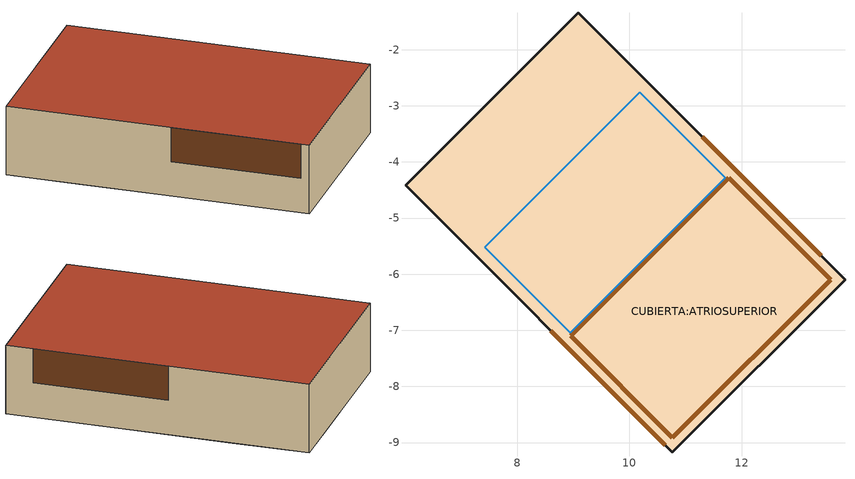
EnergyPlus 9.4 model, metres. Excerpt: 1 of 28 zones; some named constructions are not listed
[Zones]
CUBIERTA:ATRIOSUPERIOR
 floor to SEGUNDAPLANTAALTA:2PAXES (01. Porcelanato/2cm-Hormigon/15cm_Reversed_Rev): 7.22,-5.62 6.01,-4.42 6.93,-3.5 8.13,-4.7 z10.35; 9.31,-3.53 8.1,-2.32 9.09,-1.34 10.29,-2.55 z10.35
 floor to SEGUNDAPLANTAALTA:ASCENSOR (01. Porcelanato/2cm-Hormigon/15cm_Reversed_Rev): 8.13,-4.7 6.93,-3.5 8.1,-2.32 9.31,-3.53 z10.35
 floor to SEGUNDAPLANTAALTA:2PAXPAS (02.Porcelanato/2cm-Aire/15cm-Gypsum/1.5cm_Reversed_Rev): 8.82,-7.23 7.22,-5.62 10.29,-2.55 11.9,-4.15 z10.35
 floor to SEGUNDAPLANTAALTA:ATRIO2PA (02.Porcelanato/2cm-Aire/15cm-Gypsum/1.5cm_Reversed_Rev): 10.77,-9.17 8.82,-7.23 11.9,-4.15 13.84,-6.1 z10.35
 wall outside (01.WA.ENL1.5-BLO15-EMP1.5): 13.84,-6.1 9.09,-1.34 6.01,-4.42 10.77,-9.17 13.84,-6.1 z10.35:11.95
 door inside (IRTSurface): 10.77,-8.92 8.95,-7.1 11.77,-4.28 13.58,-6.1 z10.35
 door (Holes and vents): 13.42,-5.67 11.3,-3.55 / 8.6,-7.01 10.64,-9.04 z11.15:11.95
 roof outside (01.Cubierta-OSB-Gres-Madera/CB): 10.77,-9.17 13.84,-6.1 9.09,-1.34 6.01,-4.42 z11.95
 skylight inside (Project internal glazing - 1003): 8.95,-7.04 7.43,-5.52 10.19,-2.76 11.71,-4.28 z10.35
[Schedule:Compact]
Minimum outdoor ventilation air schedule: Always 1 ac/h; AirflowNetwork Control Type Schedule: Always 1; Ventilation control mode schedule PLANTABAJA:PBXOFX03 Ideal Loads Air; Ventilation control mode schedule PLANTABAJA:PBXOFX02 Ideal Loads Air; Ventilation control mode schedule PLANTABAJA:PBXOFX01 Ideal Loads Air: Any Number, Through: 12/31, For: AllDays, Until: 24:00, 1
PLANTABAJA:PBXESX01 Heating Setpoint Schedule; PLANTABAJA:ASCENSOR Heating Setpoint Schedule: Any Number, Through: 12/31, For: AllDays, Until: 24:00, -50
PLANTABAJA:PBXESX01 Cooling SP Sch; PLANTABAJA:PBXBOX01 Cooling SP Sch; PLANTABAJA:PBXBAX01 Cooling SP Sch; PLANTABAJA:PBXREX01 Cooling SP Sch; PLANTABAJA:ASCENSOR Cooling SP Sch: Any Number, Through: 12/31, For: AllDays, Until: 24:00, 100
PLANTABAJA:PBXBAX01 Heating Setpoint Schedule: Temperature, Through: 09 Jan, For: AllDays, Until: 07:00, 12, Until: 16:00, 17, Until: 24:00, 12, Through: 13 Feb, For: Weekdays SummerDesignDay, Until: 05:00, 12, Until: 19:00, 17, Until: 24:00, 12, For: WinterDesignDay, Until: 24:00, 17, For: Weekends, Until: 07:00, 12, Until: 16:00, 17, Until: 24:00, 12, For: Holidays, Until: 07:00, 12, Until: 16:00, 17, Until: 24:00, 12, For: AllOtherDays, Until: 24:00, -50, Through: 20 Feb, For: AllDays, Until: 07:00, 12, Until: 16:00, 17, Until: 24:00, 12, Through: 20 Mar, For: Weekdays SummerDesignDay, Until: 05:00, 12, Until: 19:00, 17, Until: 24:00, 12, For: WinterDesignDay, Until: 24:00, 17, For: Weekends, Until: 07:00, 12, Until: 16:00, 17, Until: 24:00, 12, For: Holidays, Until: 07:00, 12, Until: 16:00, 17, Until: 24:00, 12, For: AllOtherDays, Until: 24:00, -50, Through: 03 Apr, For: AllDays, Until: 07:00, 12, Until: 16:00, 17, Until: 24:00, 12, Through: 29 May, For: Weekdays SummerDesignDay, Until: 05:00, 12, Until: 19:00, 17, Until: 24:00, 12, For: WinterDesignDay, Until: 24:00, 17, For: Weekends, Until: 07:00, 12, Until: 16:00, 17, Until: 24:00, 12, For: Holidays, Until: 07:00, 12, Until: 16:00, 17, Until: 24:00, 12, For: AllOtherDays, Until: 24:00, -50, Through: 05 Jun, For: AllDays, Until: 07:00, 12, Until: 16:00, 17, Until: 24:00, 12, Through: 24 Jul, For: Weekdays SummerDesignDay, Until: 05:00, 12, Until: 19:00, 17, Until: 24:00, 12, For: WinterDesignDay, Until: 24:00, 17, For: Weekends, Until: 07:00, 12, Until: 16:00, 17, Until: 24:00, 12, For: Holidays, Until: 07:00, 12, Until: 16:00, 17, Until: 24:00, 12, For: AllOtherDays, Until: 24:00, -50, Through: 04 Sep, For: AllDays, Until: 07:00, 12, Until: 16:00, 17, Until: 24:00, 12, Through: 23 Oct, For: Weekdays SummerDesignDay, Until: 05:00, 12, Until: 19:00, 17, Until: 24:00, 12, For: WinterDesignDay, Until: 24:00, 17, For: Weekends, Until: 07:00, 12, Until: 16:00, 17, Until: 24:00, 12, For: Holidays, Until: 07:00, 12, Until: 16:00, 17, Until: 24:00, 12, For: AllOtherDays, Until: 24:00, -50, Through: 30 Oct, For: AllDays, Until: 07:00, 12, Until: 16:00, 17, Until: 24:00, 12, Through: 22 Dec, For: Weekdays SummerDesignDay, Until: 05:00, 12, Until: 19:00, 17, Until: 24:00, 12, For: WinterDesignDay, Until: 24:00, 17, For: Weekends, Until: 07:00, 12, Until: 16:00, 17, Until: 24:00, 12, For: Holidays, Until: 07:00, 12, Until: 16:00, 17, Until: 24:00, 12, For: AllOtherDays, Until: 24:00, -50, Through: 31 Dec, For: AllDays, Until: 07:00, 12, Until: 16:00, 17, Until: 24:00, 12
PLANTABAJA:PBXREX01 Cooling Availability Sch; PLANTABAJA:ASCENSOR Heating Availability Sch; PLANTABAJA:ASCENSOR Cooling Availability Sch: Any Number, Through: 12/31, For: AllDays, Until: 24:00, 0
[Schedule:Week:Daily]
11:00 - 12:00 Lunes-Sabado_Jan; 11:00 - 12:00 Lunes-Sabado_Feb; 11:00 - 12:00 Lunes-Sabado_Mar; 11:00 - 12:00 Lunes-Sabado_Apr; 11:00 - 12:00 Lunes-Sabado_May; 11:00 - 12:00 Lunes-Sabado_Jun; 11:00 - 12:00 Lunes-Sabado_Jul; 11:00 - 12:00 Lunes-Sabado_Aug; 11:00 - 12:00 Lunes-Sabado_Sep; 11:00 - 12:00 Lunes-Sabado_Oct; 11:00 - 12:00 Lunes-Sabado_Nov; 11:00 - 12:00 Lunes-Sabado_Dec: 11, 10001, 10001, 10001, 10001, 10001, 10001, 11, 10001, 11, 10001, 10001
PLANTABAJA:PBXBOX01 Heating Setpoint Schedule_Jan; PLANTABAJA:PBXBOX01 Heating Setpoint Schedule_Feb; PLANTABAJA:PBXBOX01 Heating Setpoint Schedule_Mar; PLANTABAJA:PBXBOX01 Heating Setpoint Schedule_Apr; PLANTABAJA:PBXBOX01 Heating Setpoint Schedule_May; PLANTABAJA:PBXBOX01 Heating Setpoint Schedule_Jun; PLANTABAJA:PBXBOX01 Heating Setpoint Schedule_Jul; PLANTABAJA:PBXBOX01 Heating Setpoint Schedule_Aug; PLANTABAJA:PBXBOX01 Heating Setpoint Schedule_Sep; PLANTABAJA:PBXBOX01 Heating Setpoint Schedule_Oct; PLANTABAJA:PBXBOX01 Heating Setpoint Schedule_Nov; PLANTABAJA:PBXBOX01 Heating Setpoint Schedule_Dec: 11_-50_13_20, 10001_-50_13_20, 10001_-50_13_20, 10001_-50_13_20, 10001_-50_13_20, 10001_-50_13_20, 10001_-50_13_20, 11_-50_13_20, 10001_-50_13_20, 11_-50_13_20, 10001_-50_13_20, 10001_-50_13_20
PLANTABAJA:PBXBOX01 Heating Availability Sch_Jan; PLANTABAJA:PBXBOX01 Heating Availability Sch_Feb; PLANTABAJA:PBXBOX01 Heating Availability Sch_Mar; PLANTABAJA:PBXBOX01 Heating Availability Sch_Apr; PLANTABAJA:PBXBOX01 Heating Availability Sch_May; PLANTABAJA:PBXBOX01 Heating Availability Sch_Jun; PLANTABAJA:PBXBOX01 Heating Availability Sch_Jul; PLANTABAJA:PBXBOX01 Heating Availability Sch_Aug; PLANTABAJA:PBXBOX01 Heating Availability Sch_Sep; PLANTABAJA:PBXBOX01 Heating Availability Sch_Oct; PLANTABAJA:PBXBOX01 Heating Availability Sch_Nov; PLANTABAJA:PBXBOX01 Heating Availability Sch_Dec: 11_0_1_1, 10001_0_1_1, 10001_0_1_1, 10001_0_1_1, 10001_0_1_1, 10001_0_1_1, 10001_0_1_1, 11_0_1_1, 10001_0_1_1, 11_0_1_1, 10001_0_1_1, 10001_0_1_1
PLANTABAJA:PBXREX01 Heating Setpoint Schedule_Jan; PLANTABAJA:PBXREX01 Heating Setpoint Schedule_Feb; PLANTABAJA:PBXREX01 Heating Setpoint Schedule_Mar; PLANTABAJA:PBXREX01 Heating Setpoint Schedule_Apr; PLANTABAJA:PBXREX01 Heating Setpoint Schedule_May; PLANTABAJA:PBXREX01 Heating Setpoint Schedule_Jun; PLANTABAJA:PBXREX01 Heating Setpoint Schedule_Jul; PLANTABAJA:PBXREX01 Heating Setpoint Schedule_Aug; PLANTABAJA:PBXREX01 Heating Setpoint Schedule_Sep; PLANTABAJA:PBXREX01 Heating Setpoint Schedule_Oct; PLANTABAJA:PBXREX01 Heating Setpoint Schedule_Nov; PLANTABAJA:PBXREX01 Heating Setpoint Schedule_Dec; PLANTABAJA:PBXSEX01 Heating Setpoint Schedule_Jan; PLANTABAJA:PBXSEX01 Heating Setpoint Schedule_Feb; PLANTABAJA:PBXSEX01 Heating Setpoint Schedule_Mar; PLANTABAJA:PBXSEX01 Heating Setpoint Schedule_Apr; PLANTABAJA:PBXSEX01 Heating Setpoint Schedule_May; PLANTABAJA:PBXSEX01 Heating Setpoint Schedule_Jun; PLANTABAJA:PBXSEX01 Heating Setpoint Schedule_Jul; PLANTABAJA:PBXSEX01 Heating Setpoint Schedule_Aug; PLANTABAJA:PBXSEX01 Heating Setpoint Schedule_Sep; PLANTABAJA:PBXSEX01 Heating Setpoint Schedule_Oct; PLANTABAJA:PBXSEX01 Heating Setpoint Schedule_Nov; PLANTABAJA:PBXSEX01 Heating Setpoint Schedule_Dec; PLANTABAJA:PBXOFX03 Heating Setpoint Schedule_Jan; PLANTABAJA:PBXOFX03 Heating Setpoint Schedule_Feb; PLANTABAJA:PBXOFX03 Heating Setpoint Schedule_Mar; PLANTABAJA:PBXOFX03 Heating Setpoint Schedule_Apr; PLANTABAJA:PBXOFX03 Heating Setpoint Schedule_May; PLANTABAJA:PBXOFX03 Heating Setpoint Schedule_Jun; PLANTABAJA:PBXOFX03 Heating Setpoint Schedule_Jul; PLANTABAJA:PBXOFX03 Heating Setpoint Schedule_Aug; PLANTABAJA:PBXOFX03 Heating Setpoint Schedule_Sep; PLANTABAJA:PBXOFX03 Heating Setpoint Schedule_Oct; PLANTABAJA:PBXOFX03 Heating Setpoint Schedule_Nov; PLANTABAJA:PBXOFX03 Heating Setpoint Schedule_Dec; PLANTABAJA:PBXOFX02 Heating Setpoint Schedule_Jan; PLANTABAJA:PBXOFX02 Heating Setpoint Schedule_Feb; PLANTABAJA:PBXOFX02 Heating Setpoint Schedule_Mar; PLANTABAJA:PBXOFX02 Heating Setpoint Schedule_Apr; PLANTABAJA:PBXOFX02 Heating Setpoint Schedule_May; PLANTABAJA:PBXOFX02 Heating Setpoint Schedule_Jun; PLANTABAJA:PBXOFX02 Heating Setpoint Schedule_Jul; PLANTABAJA:PBXOFX02 Heating Setpoint Schedule_Aug; PLANTABAJA:PBXOFX02 Heating Setpoint Schedule_Sep; PLANTABAJA:PBXOFX02 Heating Setpoint Schedule_Oct; PLANTABAJA:PBXOFX02 Heating Setpoint Schedule_Nov; PLANTABAJA:PBXOFX02 Heating Setpoint Schedule_Dec; PLANTABAJA:PBXOFX01 Heating Setpoint Schedule_Jan; PLANTABAJA:PBXOFX01 Heating Setpoint Schedule_Feb; PLANTABAJA:PBXOFX01 Heating Setpoint Schedule_Mar; PLANTABAJA:PBXOFX01 Heating Setpoint Schedule_Apr; PLANTABAJA:PBXOFX01 Heating Setpoint Schedule_May; PLANTABAJA:PBXOFX01 Heating Setpoint Schedule_Jun; PLANTABAJA:PBXOFX01 Heating Setpoint Schedule_Jul; PLANTABAJA:PBXOFX01 Heating Setpoint Schedule_Aug; PLANTABAJA:PBXOFX01 Heating Setpoint Schedule_Sep; PLANTABAJA:PBXOFX01 Heating Setpoint Schedule_Oct; PLANTABAJA:PBXOFX01 Heating Setpoint Schedule_Nov; PLANTABAJA:PBXOFX01 Heating Setpoint Schedule_Dec; PRIMERAPLANTAALTA:1PAXSR Heating Setpoint Schedule_Jan; PRIMERAPLANTAALTA:1PAXSR Heating Setpoint Schedule_Feb; PRIMERAPLANTAALTA:1PAXSR Heating Setpoint Schedule_Mar; PRIMERAPLANTAALTA:1PAXSR Heating Setpoint Schedule_Apr; PRIMERAPLANTAALTA:1PAXSR Heating Setpoint Schedule_May; PRIMERAPLANTAALTA:1PAXSR Heating Setpoint Schedule_Jun; PRIMERAPLANTAALTA:1PAXSR Heating Setpoint Schedule_Jul; PRIMERAPLANTAALTA:1PAXSR Heating Setpoint Schedule_Aug; PRIMERAPLANTAALTA:1PAXSR Heating Setpoint Schedule_Sep; PRIMERAPLANTAALTA:1PAXSR Heating Setpoint Schedule_Oct; PRIMERAPLANTAALTA:1PAXSR Heating Setpoint Schedule_Nov; PRIMERAPLANTAALTA:1PAXSR Heating Setpoint Schedule_Dec; PRIMERAPLANTAALTA:1PAXOFX02 Heating Setpoint Schedule_Jan; PRIMERAPLANTAALTA:1PAXOFX02 Heating Setpoint Schedule_Feb; PRIMERAPLANTAALTA:1PAXOFX02 Heating Setpoint Schedule_Mar; PRIMERAPLANTAALTA:1PAXOFX02 Heating Setpoint Schedule_Apr; PRIMERAPLANTAALTA:1PAXOFX02 Heating Setpoint Schedule_May; PRIMERAPLANTAALTA:1PAXOFX02 Heating Setpoint Schedule_Jun; PRIMERAPLANTAALTA:1PAXOFX02 Heating Setpoint Schedule_Jul; PRIMERAPLANTAALTA:1PAXOFX02 Heating Setpoint Schedule_Aug; PRIMERAPLANTAALTA:1PAXOFX02 Heating Setpoint Schedule_Sep; PRIMERAPLANTAALTA:1PAXOFX02 Heating Setpoint Schedule_Oct; PRIMERAPLANTAALTA:1PAXOFX02 Heating Setpoint Schedule_Nov; PRIMERAPLANTAALTA:1PAXOFX02 Heating Setpoint Schedule_Dec; PRIMERAPLANTAALTA:1PAXOFX03 Heating Setpoint Schedule_Jan; PRIMERAPLANTAALTA:1PAXOFX03 Heating Setpoint Schedule_Feb; PRIMERAPLANTAALTA:1PAXOFX03 Heating Setpoint Schedule_Mar; PRIMERAPLANTAALTA:1PAXOFX03 Heating Setpoint Schedule_Apr; PRIMERAPLANTAALTA:1PAXOFX03 Heating Setpoint Schedule_May; PRIMERAPLANTAALTA:1PAXOFX03 Heating Setpoint Schedule_Jun; PRIMERAPLANTAALTA:1PAXOFX03 Heating Setpoint Schedule_Jul; PRIMERAPLANTAALTA:1PAXOFX03 Heating Setpoint Schedule_Aug; PRIMERAPLANTAALTA:1PAXOFX03 Heating Setpoint Schedule_Sep; PRIMERAPLANTAALTA:1PAXOFX03 Heating Setpoint Schedule_Oct; PRIMERAPLANTAALTA:1PAXOFX03 Heating Setpoint Schedule_Nov; PRIMERAPLANTAALTA:1PAXOFX03 Heating Setpoint Schedule_Dec; PRIMERAPLANTAALTA:1PAXOFX01 Heating Setpoint Schedule_Jan; PRIMERAPLANTAALTA:1PAXOFX01 Heating Setpoint Schedule_Feb; PRIMERAPLANTAALTA:1PAXOFX01 Heating Setpoint Schedule_Mar; PRIMERAPLANTAALTA:1PAXOFX01 Heating Setpoint Schedule_Apr; PRIMERAPLANTAALTA:1PAXOFX01 Heating Setpoint Schedule_May; PRIMERAPLANTAALTA:1PAXOFX01 Heating Setpoint Schedule_Jun; PRIMERAPLANTAALTA:1PAXOFX01 Heating Setpoint Schedule_Jul; PRIMERAPLANTAALTA:1PAXOFX01 Heating Setpoint Schedule_Aug; PRIMERAPLANTAALTA:1PAXOFX01 Heating Setpoint Schedule_Sep; PRIMERAPLANTAALTA:1PAXOFX01 Heating Setpoint Schedule_Oct; PRIMERAPLANTAALTA:1PAXOFX01 Heating Setpoint Schedule_Nov; PRIMERAPLANTAALTA:1PAXOFX01 Heating Setpoint Schedule_Dec; SEGUNDAPLANTAALTA:2PAXCAF Heating Setpoint Schedule_Jan; SEGUNDAPLANTAALTA:2PAXCAF Heating Setpoint Schedule_Feb; SEGUNDAPLANTAALTA:2PAXCAF Heating Setpoint Schedule_Mar; SEGUNDAPLANTAALTA:2PAXCAF Heating Setpoint Schedule_Apr; SEGUNDAPLANTAALTA:2PAXCAF Heating Setpoint Schedule_May; SEGUNDAPLANTAALTA:2PAXCAF Heating Setpoint Schedule_Jun; SEGUNDAPLANTAALTA:2PAXCAF Heating Setpoint Schedule_Jul; SEGUNDAPLANTAALTA:2PAXCAF Heating Setpoint Schedule_Aug; SEGUNDAPLANTAALTA:2PAXCAF Heating Setpoint Schedule_Sep; SEGUNDAPLANTAALTA:2PAXCAF Heating Setpoint Schedule_Oct; SEGUNDAPLANTAALTA:2PAXCAF Heating Setpoint Schedule_Nov; SEGUNDAPLANTAALTA:2PAXCAF Heating Setpoint Schedule_Dec; SEGUNDAPLANTAALTA:2PAXSUM Heating Setpoint Schedule_Jan; SEGUNDAPLANTAALTA:2PAXSUM Heating Setpoint Schedule_Feb; SEGUNDAPLANTAALTA:2PAXSUM Heating Setpoint Schedule_Mar; SEGUNDAPLANTAALTA:2PAXSUM Heating Setpoint Schedule_Apr; SEGUNDAPLANTAALTA:2PAXSUM Heating Setpoint Schedule_May; SEGUNDAPLANTAALTA:2PAXSUM Heating Setpoint Schedule_Jun; SEGUNDAPLANTAALTA:2PAXSUM Heating Setpoint Schedule_Jul; SEGUNDAPLANTAALTA:2PAXSUM Heating Setpoint Schedule_Aug; SEGUNDAPLANTAALTA:2PAXSUM Heating Setpoint Schedule_Sep; SEGUNDAPLANTAALTA:2PAXSUM Heating Setpoint Schedule_Oct; SEGUNDAPLANTAALTA:2PAXSUM Heating Setpoint Schedule_Nov; SEGUNDAPLANTAALTA:2PAXSUM Heating Setpoint Schedule_Dec: 11_-50_14_18, 1_-50_14_18, 1_-50_14_18, 1_-50_14_18, 1_-50_14_18, 1_-50_14_18, 1_-50_14_18, 11_-50_14_18, 1_-50_14_18, 11_-50_14_18, 1_-50_14_18, 1_-50_14_18
PLANTABAJA:PBXREX01 Heating Availability Sch_Jan; PLANTABAJA:PBXREX01 Heating Availability Sch_Feb; PLANTABAJA:PBXREX01 Heating Availability Sch_Mar; PLANTABAJA:PBXREX01 Heating Availability Sch_Apr; PLANTABAJA:PBXREX01 Heating Availability Sch_May; PLANTABAJA:PBXREX01 Heating Availability Sch_Jun; PLANTABAJA:PBXREX01 Heating Availability Sch_Jul; PLANTABAJA:PBXREX01 Heating Availability Sch_Aug; PLANTABAJA:PBXREX01 Heating Availability Sch_Sep; PLANTABAJA:PBXREX01 Heating Availability Sch_Oct; PLANTABAJA:PBXREX01 Heating Availability Sch_Nov; PLANTABAJA:PBXREX01 Heating Availability Sch_Dec; PLANTABAJA:PBXSEX01 Heating Availability Sch_Jan; PLANTABAJA:PBXSEX01 Heating Availability Sch_Feb; PLANTABAJA:PBXSEX01 Heating Availability Sch_Mar; PLANTABAJA:PBXSEX01 Heating Availability Sch_Apr; PLANTABAJA:PBXSEX01 Heating Availability Sch_May; PLANTABAJA:PBXSEX01 Heating Availability Sch_Jun; PLANTABAJA:PBXSEX01 Heating Availability Sch_Jul; PLANTABAJA:PBXSEX01 Heating Availability Sch_Aug; PLANTABAJA:PBXSEX01 Heating Availability Sch_Sep; PLANTABAJA:PBXSEX01 Heating Availability Sch_Oct; PLANTABAJA:PBXSEX01 Heating Availability Sch_Nov; PLANTABAJA:PBXSEX01 Heating Availability Sch_Dec; PLANTABAJA:PBXSEX01 Cooling Availability Sch_Jan; PLANTABAJA:PBXSEX01 Cooling Availability Sch_Feb; PLANTABAJA:PBXSEX01 Cooling Availability Sch_Mar; PLANTABAJA:PBXSEX01 Cooling Availability Sch_Apr; PLANTABAJA:PBXSEX01 Cooling Availability Sch_May; PLANTABAJA:PBXSEX01 Cooling Availability Sch_Jun; PLANTABAJA:PBXSEX01 Cooling Availability Sch_Jul; PLANTABAJA:PBXSEX01 Cooling Availability Sch_Aug; PLANTABAJA:PBXSEX01 Cooling Availability Sch_Sep; PLANTABAJA:PBXSEX01 Cooling Availability Sch_Oct; PLANTABAJA:PBXSEX01 Cooling Availability Sch_Nov; PLANTABAJA:PBXSEX01 Cooling Availability Sch_Dec; PLANTABAJA:PBXOFX03 Heating Availability Sch_Jan; PLANTABAJA:PBXOFX03 Heating Availability Sch_Feb; PLANTABAJA:PBXOFX03 Heating Availability Sch_Mar; PLANTABAJA:PBXOFX03 Heating Availability Sch_Apr; PLANTABAJA:PBXOFX03 Heating Availability Sch_May; PLANTABAJA:PBXOFX03 Heating Availability Sch_Jun; PLANTABAJA:PBXOFX03 Heating Availability Sch_Jul; PLANTABAJA:PBXOFX03 Heating Availability Sch_Aug; PLANTABAJA:PBXOFX03 Heating Availability Sch_Sep; PLANTABAJA:PBXOFX03 Heating Availability Sch_Oct; PLANTABAJA:PBXOFX03 Heating Availability Sch_Nov; PLANTABAJA:PBXOFX03 Heating Availability Sch_Dec; PLANTABAJA:PBXOFX03 Cooling Availability Sch_Jan; PLANTABAJA:PBXOFX03 Cooling Availability Sch_Feb; PLANTABAJA:PBXOFX03 Cooling Availability Sch_Mar; PLANTABAJA:PBXOFX03 Cooling Availability Sch_Apr; PLANTABAJA:PBXOFX03 Cooling Availability Sch_May; PLANTABAJA:PBXOFX03 Cooling Availability Sch_Jun; PLANTABAJA:PBXOFX03 Cooling Availability Sch_Jul; PLANTABAJA:PBXOFX03 Cooling Availability Sch_Aug; PLANTABAJA:PBXOFX03 Cooling Availability Sch_Sep; PLANTABAJA:PBXOFX03 Cooling Availability Sch_Oct; PLANTABAJA:PBXOFX03 Cooling Availability Sch_Nov; PLANTABAJA:PBXOFX03 Cooling Availability Sch_Dec; PLANTABAJA:PBXOFX02 Heating Availability Sch_Jan; PLANTABAJA:PBXOFX02 Heating Availability Sch_Feb; PLANTABAJA:PBXOFX02 Heating Availability Sch_Mar; PLANTABAJA:PBXOFX02 Heating Availability Sch_Apr; PLANTABAJA:PBXOFX02 Heating Availability Sch_May; PLANTABAJA:PBXOFX02 Heating Availability Sch_Jun; PLANTABAJA:PBXOFX02 Heating Availability Sch_Jul; PLANTABAJA:PBXOFX02 Heating Availability Sch_Aug; PLANTABAJA:PBXOFX02 Heating Availability Sch_Sep; PLANTABAJA:PBXOFX02 Heating Availability Sch_Oct; PLANTABAJA:PBXOFX02 Heating Availability Sch_Nov; PLANTABAJA:PBXOFX02 Heating Availability Sch_Dec; PLANTABAJA:PBXOFX02 Cooling Availability Sch_Jan; PLANTABAJA:PBXOFX02 Cooling Availability Sch_Feb; PLANTABAJA:PBXOFX02 Cooling Availability Sch_Mar; PLANTABAJA:PBXOFX02 Cooling Availability Sch_Apr; PLANTABAJA:PBXOFX02 Cooling Availability Sch_May; PLANTABAJA:PBXOFX02 Cooling Availability Sch_Jun; PLANTABAJA:PBXOFX02 Cooling Availability Sch_Jul; PLANTABAJA:PBXOFX02 Cooling Availability Sch_Aug; PLANTABAJA:PBXOFX02 Cooling Availability Sch_Sep; PLANTABAJA:PBXOFX02 Cooling Availability Sch_Oct; PLANTABAJA:PBXOFX02 Cooling Availability Sch_Nov; PLANTABAJA:PBXOFX02 Cooling Availability Sch_Dec; PLANTABAJA:PBXOFX01 Heating Availability Sch_Jan; PLANTABAJA:PBXOFX01 Heating Availability Sch_Feb; PLANTABAJA:PBXOFX01 Heating Availability Sch_Mar; PLANTABAJA:PBXOFX01 Heating Availability Sch_Apr; PLANTABAJA:PBXOFX01 Heating Availability Sch_May; PLANTABAJA:PBXOFX01 Heating Availability Sch_Jun; PLANTABAJA:PBXOFX01 Heating Availability Sch_Jul; PLANTABAJA:PBXOFX01 Heating Availability Sch_Aug; PLANTABAJA:PBXOFX01 Heating Availability Sch_Sep; PLANTABAJA:PBXOFX01 Heating Availability Sch_Oct; PLANTABAJA:PBXOFX01 Heating Availability Sch_Nov; PLANTABAJA:PBXOFX01 Heating Availability Sch_Dec; PLANTABAJA:PBXOFX01 Cooling Availability Sch_Jan; PLANTABAJA:PBXOFX01 Cooling Availability Sch_Feb; PLANTABAJA:PBXOFX01 Cooling Availability Sch_Mar; PLANTABAJA:PBXOFX01 Cooling Availability Sch_Apr; PLANTABAJA:PBXOFX01 Cooling Availability Sch_May; PLANTABAJA:PBXOFX01 Cooling Availability Sch_Jun; PLANTABAJA:PBXOFX01 Cooling Availability Sch_Jul; PLANTABAJA:PBXOFX01 Cooling Availability Sch_Aug; PLANTABAJA:PBXOFX01 Cooling Availability Sch_Sep; PLANTABAJA:PBXOFX01 Cooling Availability Sch_Oct; PLANTABAJA:PBXOFX01 Cooling Availability Sch_Nov; PLANTABAJA:PBXOFX01 Cooling Availability Sch_Dec; PRIMERAPLANTAALTA:1PAXSR Heating Availability Sch_Jan; PRIMERAPLANTAALTA:1PAXSR Heating Availability Sch_Feb; PRIMERAPLANTAALTA:1PAXSR Heating Availability Sch_Mar; PRIMERAPLANTAALTA:1PAXSR Heating Availability Sch_Apr; PRIMERAPLANTAALTA:1PAXSR Heating Availability Sch_May; PRIMERAPLANTAALTA:1PAXSR Heating Availability Sch_Jun; PRIMERAPLANTAALTA:1PAXSR Heating Availability Sch_Jul; PRIMERAPLANTAALTA:1PAXSR Heating Availability Sch_Aug; PRIMERAPLANTAALTA:1PAXSR Heating Availability Sch_Sep; PRIMERAPLANTAALTA:1PAXSR Heating Availability Sch_Oct; PRIMERAPLANTAALTA:1PAXSR Heating Availability Sch_Nov; PRIMERAPLANTAALTA:1PAXSR Heating Availability Sch_Dec; PRIMERAPLANTAALTA:1PAXSR Cooling Availability Sch_Jan; PRIMERAPLANTAALTA:1PAXSR Cooling Availability Sch_Feb; PRIMERAPLANTAALTA:1PAXSR Cooling Availability Sch_Mar; PRIMERAPLANTAALTA:1PAXSR Cooling Availability Sch_Apr; PRIMERAPLANTAALTA:1PAXSR Cooling Availability Sch_May; PRIMERAPLANTAALTA:1PAXSR Cooling Availability Sch_Jun; PRIMERAPLANTAALTA:1PAXSR Cooling Availability Sch_Jul; PRIMERAPLANTAALTA:1PAXSR Cooling Availability Sch_Aug; PRIMERAPLANTAALTA:1PAXSR Cooling Availability Sch_Sep; PRIMERAPLANTAALTA:1PAXSR Cooling Availability Sch_Oct; PRIMERAPLANTAALTA:1PAXSR Cooling Availability Sch_Nov; PRIMERAPLANTAALTA:1PAXSR Cooling Availability Sch_Dec; PRIMERAPLANTAALTA:1PAXOFX02 Heating Availability Sch_Jan; PRIMERAPLANTAALTA:1PAXOFX02 Heating Availability Sch_Feb; PRIMERAPLANTAALTA:1PAXOFX02 Heating Availability Sch_Mar; PRIMERAPLANTAALTA:1PAXOFX02 Heating Availability Sch_Apr; PRIMERAPLANTAALTA:1PAXOFX02 Heating Availability Sch_May; PRIMERAPLANTAALTA:1PAXOFX02 Heating Availability Sch_Jun; PRIMERAPLANTAALTA:1PAXOFX02 Heating Availability Sch_Jul; PRIMERAPLANTAALTA:1PAXOFX02 Heating Availability Sch_Aug; PRIMERAPLANTAALTA:1PAXOFX02 Heating Availability Sch_Sep; PRIMERAPLANTAALTA:1PAXOFX02 Heating Availability Sch_Oct; PRIMERAPLANTAALTA:1PAXOFX02 Heating Availability Sch_Nov; PRIMERAPLANTAALTA:1PAXOFX02 Heating Availability Sch_Dec; PRIMERAPLANTAALTA:1PAXOFX02 Cooling Availability Sch_Jan; PRIMERAPLANTAALTA:1PAXOFX02 Cooling Availability Sch_Feb; PRIMERAPLANTAALTA:1PAXOFX02 Cooling Availability Sch_Mar; PRIMERAPLANTAALTA:1PAXOFX02 Cooling Availability Sch_Apr; PRIMERAPLANTAALTA:1PAXOFX02 Cooling Availability Sch_May; PRIMERAPLANTAALTA:1PAXOFX02 Cooling Availability Sch_Jun; PRIMERAPLANTAALTA:1PAXOFX02 Cooling Availability Sch_Jul; PRIMERAPLANTAALTA:1PAXOFX02 Cooling Availability Sch_Aug; PRIMERAPLANTAALTA:1PAXOFX02 Cooling Availability Sch_Sep; PRIMERAPLANTAALTA:1PAXOFX02 Cooling Availability Sch_Oct; PRIMERAPLANTAALTA:1PAXOFX02 Cooling Availability Sch_Nov; PRIMERAPLANTAALTA:1PAXOFX02 Cooling Availability Sch_Dec; PRIMERAPLANTAALTA:1PAXOFX03 Heating Availability Sch_Jan; PRIMERAPLANTAALTA:1PAXOFX03 Heating Availability Sch_Feb; PRIMERAPLANTAALTA:1PAXOFX03 Heating Availability Sch_Mar; PRIMERAPLANTAALTA:1PAXOFX03 Heating Availability Sch_Apr; PRIMERAPLANTAALTA:1PAXOFX03 Heating Availability Sch_May; PRIMERAPLANTAALTA:1PAXOFX03 Heating Availability Sch_Jun; PRIMERAPLANTAALTA:1PAXOFX03 Heating Availability Sch_Jul; PRIMERAPLANTAALTA:1PAXOFX03 Heating Availability Sch_Aug; PRIMERAPLANTAALTA:1PAXOFX03 Heating Availability Sch_Sep; PRIMERAPLANTAALTA:1PAXOFX03 Heating Availability Sch_Oct; PRIMERAPLANTAALTA:1PAXOFX03 Heating Availability Sch_Nov; PRIMERAPLANTAALTA:1PAXOFX03 Heating Availability Sch_Dec; PRIMERAPLANTAALTA:1PAXOFX03 Cooling Availability Sch_Jan; PRIMERAPLANTAALTA:1PAXOFX03 Cooling Availability Sch_Feb; PRIMERAPLANTAALTA:1PAXOFX03 Cooling Availability Sch_Mar; PRIMERAPLANTAALTA:1PAXOFX03 Cooling Availability Sch_Apr; PRIMERAPLANTAALTA:1PAXOFX03 Cooling Availability Sch_May; PRIMERAPLANTAALTA:1PAXOFX03 Cooling Availability Sch_Jun; PRIMERAPLANTAALTA:1PAXOFX03 Cooling Availability Sch_Jul; PRIMERAPLANTAALTA:1PAXOFX03 Cooling Availability Sch_Aug; PRIMERAPLANTAALTA:1PAXOFX03 Cooling Availability Sch_Sep; PRIMERAPLANTAALTA:1PAXOFX03 Cooling Availability Sch_Oct; PRIMERAPLANTAALTA:1PAXOFX03 Cooling Availability Sch_Nov; PRIMERAPLANTAALTA:1PAXOFX03 Cooling Availability Sch_Dec; PRIMERAPLANTAALTA:1PAXOFX01 Heating Availability Sch_Jan; PRIMERAPLANTAALTA:1PAXOFX01 Heating Availability Sch_Feb; PRIMERAPLANTAALTA:1PAXOFX01 Heating Availability Sch_Mar; PRIMERAPLANTAALTA:1PAXOFX01 Heating Availability Sch_Apr; PRIMERAPLANTAALTA:1PAXOFX01 Heating Availability Sch_May; PRIMERAPLANTAALTA:1PAXOFX01 Heating Availability Sch_Jun; PRIMERAPLANTAALTA:1PAXOFX01 Heating Availability Sch_Jul; PRIMERAPLANTAALTA:1PAXOFX01 Heating Availability Sch_Aug; PRIMERAPLANTAALTA:1PAXOFX01 Heating Availability Sch_Sep; PRIMERAPLANTAALTA:1PAXOFX01 Heating Availability Sch_Oct; PRIMERAPLANTAALTA:1PAXOFX01 Heating Availability Sch_Nov; PRIMERAPLANTAALTA:1PAXOFX01 Heating Availability Sch_Dec; PRIMERAPLANTAALTA:1PAXOFX01 Cooling Availability Sch_Jan; PRIMERAPLANTAALTA:1PAXOFX01 Cooling Availability Sch_Feb; PRIMERAPLANTAALTA:1PAXOFX01 Cooling Availability Sch_Mar; PRIMERAPLANTAALTA:1PAXOFX01 Cooling Availability Sch_Apr; PRIMERAPLANTAALTA:1PAXOFX01 Cooling Availability Sch_May; PRIMERAPLANTAALTA:1PAXOFX01 Cooling Availability Sch_Jun; PRIMERAPLANTAALTA:1PAXOFX01 Cooling Availability Sch_Jul; PRIMERAPLANTAALTA:1PAXOFX01 Cooling Availability Sch_Aug; PRIMERAPLANTAALTA:1PAXOFX01 Cooling Availability Sch_Sep; PRIMERAPLANTAALTA:1PAXOFX01 Cooling Availability Sch_Oct; PRIMERAPLANTAALTA:1PAXOFX01 Cooling Availability Sch_Nov; PRIMERAPLANTAALTA:1PAXOFX01 Cooling Availability Sch_Dec: 11_0_1_1, 1_0_1_1, 1_0_1_1, 1_0_1_1, 1_0_1_1, 1_0_1_1, 1_0_1_1, 11_0_1_1, 1_0_1_1, 11_0_1_1, 1_0_1_1, 1_0_1_1
PLANTABAJA:PBXSEX01 Cooling SP Sch_Jan; PLANTABAJA:PBXSEX01 Cooling SP Sch_Feb; PLANTABAJA:PBXSEX01 Cooling SP Sch_Mar; PLANTABAJA:PBXSEX01 Cooling SP Sch_Apr; PLANTABAJA:PBXSEX01 Cooling SP Sch_May; PLANTABAJA:PBXSEX01 Cooling SP Sch_Jun; PLANTABAJA:PBXSEX01 Cooling SP Sch_Jul; PLANTABAJA:PBXSEX01 Cooling SP Sch_Aug; PLANTABAJA:PBXSEX01 Cooling SP Sch_Sep; PLANTABAJA:PBXSEX01 Cooling SP Sch_Oct; PLANTABAJA:PBXSEX01 Cooling SP Sch_Nov; PLANTABAJA:PBXSEX01 Cooling SP Sch_Dec; PLANTABAJA:PBXOFX03 Cooling SP Sch_Jan; PLANTABAJA:PBXOFX03 Cooling SP Sch_Feb; PLANTABAJA:PBXOFX03 Cooling SP Sch_Mar; PLANTABAJA:PBXOFX03 Cooling SP Sch_Apr; PLANTABAJA:PBXOFX03 Cooling SP Sch_May; PLANTABAJA:PBXOFX03 Cooling SP Sch_Jun; PLANTABAJA:PBXOFX03 Cooling SP Sch_Jul; PLANTABAJA:PBXOFX03 Cooling SP Sch_Aug; PLANTABAJA:PBXOFX03 Cooling SP Sch_Sep; PLANTABAJA:PBXOFX03 Cooling SP Sch_Oct; PLANTABAJA:PBXOFX03 Cooling SP Sch_Nov; PLANTABAJA:PBXOFX03 Cooling SP Sch_Dec; PLANTABAJA:PBXOFX02 Cooling SP Sch_Jan; PLANTABAJA:PBXOFX02 Cooling SP Sch_Feb; PLANTABAJA:PBXOFX02 Cooling SP Sch_Mar; PLANTABAJA:PBXOFX02 Cooling SP Sch_Apr; PLANTABAJA:PBXOFX02 Cooling SP Sch_May; PLANTABAJA:PBXOFX02 Cooling SP Sch_Jun; PLANTABAJA:PBXOFX02 Cooling SP Sch_Jul; PLANTABAJA:PBXOFX02 Cooling SP Sch_Aug; PLANTABAJA:PBXOFX02 Cooling SP Sch_Sep; PLANTABAJA:PBXOFX02 Cooling SP Sch_Oct; PLANTABAJA:PBXOFX02 Cooling SP Sch_Nov; PLANTABAJA:PBXOFX02 Cooling SP Sch_Dec; PLANTABAJA:PBXOFX01 Cooling SP Sch_Jan; PLANTABAJA:PBXOFX01 Cooling SP Sch_Feb; PLANTABAJA:PBXOFX01 Cooling SP Sch_Mar; PLANTABAJA:PBXOFX01 Cooling SP Sch_Apr; PLANTABAJA:PBXOFX01 Cooling SP Sch_May; PLANTABAJA:PBXOFX01 Cooling SP Sch_Jun; PLANTABAJA:PBXOFX01 Cooling SP Sch_Jul; PLANTABAJA:PBXOFX01 Cooling SP Sch_Aug; PLANTABAJA:PBXOFX01 Cooling SP Sch_Sep; PLANTABAJA:PBXOFX01 Cooling SP Sch_Oct; PLANTABAJA:PBXOFX01 Cooling SP Sch_Nov; PLANTABAJA:PBXOFX01 Cooling SP Sch_Dec; PRIMERAPLANTAALTA:1PAXSR Cooling SP Sch_Jan; PRIMERAPLANTAALTA:1PAXSR Cooling SP Sch_Feb; PRIMERAPLANTAALTA:1PAXSR Cooling SP Sch_Mar; PRIMERAPLANTAALTA:1PAXSR Cooling SP Sch_Apr; PRIMERAPLANTAALTA:1PAXSR Cooling SP Sch_May; PRIMERAPLANTAALTA:1PAXSR Cooling SP Sch_Jun; PRIMERAPLANTAALTA:1PAXSR Cooling SP Sch_Jul; PRIMERAPLANTAALTA:1PAXSR Cooling SP Sch_Aug; PRIMERAPLANTAALTA:1PAXSR Cooling SP Sch_Sep; PRIMERAPLANTAALTA:1PAXSR Cooling SP Sch_Oct; PRIMERAPLANTAALTA:1PAXSR Cooling SP Sch_Nov; PRIMERAPLANTAALTA:1PAXSR Cooling SP Sch_Dec; PRIMERAPLANTAALTA:1PAXOFX02 Cooling SP Sch_Jan; PRIMERAPLANTAALTA:1PAXOFX02 Cooling SP Sch_Feb; PRIMERAPLANTAALTA:1PAXOFX02 Cooling SP Sch_Mar; PRIMERAPLANTAALTA:1PAXOFX02 Cooling SP Sch_Apr; PRIMERAPLANTAALTA:1PAXOFX02 Cooling SP Sch_May; PRIMERAPLANTAALTA:1PAXOFX02 Cooling SP Sch_Jun; PRIMERAPLANTAALTA:1PAXOFX02 Cooling SP Sch_Jul; PRIMERAPLANTAALTA:1PAXOFX02 Cooling SP Sch_Aug; PRIMERAPLANTAALTA:1PAXOFX02 Cooling SP Sch_Sep; PRIMERAPLANTAALTA:1PAXOFX02 Cooling SP Sch_Oct; PRIMERAPLANTAALTA:1PAXOFX02 Cooling SP Sch_Nov; PRIMERAPLANTAALTA:1PAXOFX02 Cooling SP Sch_Dec; PRIMERAPLANTAALTA:1PAXOFX03 Cooling SP Sch_Jan; PRIMERAPLANTAALTA:1PAXOFX03 Cooling SP Sch_Feb; PRIMERAPLANTAALTA:1PAXOFX03 Cooling SP Sch_Mar; PRIMERAPLANTAALTA:1PAXOFX03 Cooling SP Sch_Apr; PRIMERAPLANTAALTA:1PAXOFX03 Cooling SP Sch_May; PRIMERAPLANTAALTA:1PAXOFX03 Cooling SP Sch_Jun; PRIMERAPLANTAALTA:1PAXOFX03 Cooling SP Sch_Jul; PRIMERAPLANTAALTA:1PAXOFX03 Cooling SP Sch_Aug; PRIMERAPLANTAALTA:1PAXOFX03 Cooling SP Sch_Sep; PRIMERAPLANTAALTA:1PAXOFX03 Cooling SP Sch_Oct; PRIMERAPLANTAALTA:1PAXOFX03 Cooling SP Sch_Nov; PRIMERAPLANTAALTA:1PAXOFX03 Cooling SP Sch_Dec; PRIMERAPLANTAALTA:1PAXOFX01 Cooling SP Sch_Jan; PRIMERAPLANTAALTA:1PAXOFX01 Cooling SP Sch_Feb; PRIMERAPLANTAALTA:1PAXOFX01 Cooling SP Sch_Mar; PRIMERAPLANTAALTA:1PAXOFX01 Cooling SP Sch_Apr; PRIMERAPLANTAALTA:1PAXOFX01 Cooling SP Sch_May; PRIMERAPLANTAALTA:1PAXOFX01 Cooling SP Sch_Jun; PRIMERAPLANTAALTA:1PAXOFX01 Cooling SP Sch_Jul; PRIMERAPLANTAALTA:1PAXOFX01 Cooling SP Sch_Aug; PRIMERAPLANTAALTA:1PAXOFX01 Cooling SP Sch_Sep; PRIMERAPLANTAALTA:1PAXOFX01 Cooling SP Sch_Oct; PRIMERAPLANTAALTA:1PAXOFX01 Cooling SP Sch_Nov; PRIMERAPLANTAALTA:1PAXOFX01 Cooling SP Sch_Dec; SEGUNDAPLANTAALTA:2PAXCAF Cooling SP Sch_Jan; SEGUNDAPLANTAALTA:2PAXCAF Cooling SP Sch_Feb; SEGUNDAPLANTAALTA:2PAXCAF Cooling SP Sch_Mar; SEGUNDAPLANTAALTA:2PAXCAF Cooling SP Sch_Apr; SEGUNDAPLANTAALTA:2PAXCAF Cooling SP Sch_May; SEGUNDAPLANTAALTA:2PAXCAF Cooling SP Sch_Jun; SEGUNDAPLANTAALTA:2PAXCAF Cooling SP Sch_Jul; SEGUNDAPLANTAALTA:2PAXCAF Cooling SP Sch_Aug; SEGUNDAPLANTAALTA:2PAXCAF Cooling SP Sch_Sep; SEGUNDAPLANTAALTA:2PAXCAF Cooling SP Sch_Oct; SEGUNDAPLANTAALTA:2PAXCAF Cooling SP Sch_Nov; SEGUNDAPLANTAALTA:2PAXCAF Cooling SP Sch_Dec; SEGUNDAPLANTAALTA:2PAXSUM Cooling SP Sch_Jan; SEGUNDAPLANTAALTA:2PAXSUM Cooling SP Sch_Feb; SEGUNDAPLANTAALTA:2PAXSUM Cooling SP Sch_Mar; SEGUNDAPLANTAALTA:2PAXSUM Cooling SP Sch_Apr; SEGUNDAPLANTAALTA:2PAXSUM Cooling SP Sch_May; SEGUNDAPLANTAALTA:2PAXSUM Cooling SP Sch_Jun; SEGUNDAPLANTAALTA:2PAXSUM Cooling SP Sch_Jul; SEGUNDAPLANTAALTA:2PAXSUM Cooling SP Sch_Aug; SEGUNDAPLANTAALTA:2PAXSUM Cooling SP Sch_Sep; SEGUNDAPLANTAALTA:2PAXSUM Cooling SP Sch_Oct; SEGUNDAPLANTAALTA:2PAXSUM Cooling SP Sch_Nov; SEGUNDAPLANTAALTA:2PAXSUM Cooling SP Sch_Dec: 11_100_30_26, 1_100_30_26, 1_100_30_26, 1_100_30_26, 1_100_30_26, 1_100_30_26, 1_100_30_26, 11_100_30_26, 1_100_30_26, 11_100_30_26, 1_100_30_26, 1_100_30_26
[Schedule:Day:Interval]
11_-50_13_20; 11_-50_14_18: Any number, No, 24:00, -50
10001_-50_13_20: Any number, No, 12:00, 13, 13:00, 20, 24:00, 13
11_0_1_1: Any number, No, 24:00, 0
10001_0_1_1: Any number, No, 12:00, 1, 13:00, 1, 24:00, 1
11_100_30_26: Any number, No, 24:00, 100
[Schedule:Day:List]
1_-50_14_18: Any number, No, 60, -50, -50, -50, -50, -50, -50, -50, -50, 18, 18, 18, 18, 18, 18, 18, 18, 18, 18, -50, -50, -50, -50, -50, -50
1_0_1_1: Any number, No, 60, 0, 0, 0, 0, 0, 0, 0, 0, 1, 1, 1, 1, 1, 1, 1, 1, 1, 1, 0, 0, 0, 0, 0, 0
1_100_30_26: Any number, No, 60, 100, 100, 100, 100, 100, 100, 100, 100, 26, 26, 26, 26, 26, 26, 26, 26, 26, 26, 100, 100, 100, 100, 100, 100
[Schedule:Year]
PLANTABAJA:PBXBOX01 Heating Setpoint Schedule: Any number, PLANTABAJA:PBXBOX01 Heating Setpoint Schedule_Jan, 1, 1, 1, 31, PLANTABAJA:PBXBOX01 Heating Setpoint Schedule_Feb, 2, 1, 2, 28, PLANTABAJA:PBXBOX01 Heating Setpoint Schedule_Mar, 3, 1, 3, 31, PLANTABAJA:PBXBOX01 Heating Setpoint Schedule_Apr, 4, 1, 4, 30, PLANTABAJA:PBXBOX01 Heating Setpoint Schedule_May, 5, 1, 5, 31, PLANTABAJA:PBXBOX01 Heating Setpoint Schedule_Jun, 6, 1, 6, 30, PLANTABAJA:PBXBOX01 Heating Setpoint Schedule_Jul, 7, 1, 7, 31, PLANTABAJA:PBXBOX01 Heating Setpoint Schedule_Aug, 8, 1, 8, 31, PLANTABAJA:PBXBOX01 Heating Setpoint Schedule_Sep, 9, 1, 9, 30, PLANTABAJA:PBXBOX01 Heating Setpoint Schedule_Oct, 10, 1, 10, 31, PLANTABAJA:PBXBOX01 Heating Setpoint Schedule_Nov, 11, 1, 11, 30, PLANTABAJA:PBXBOX01 Heating Setpoint Schedule_Dec, 12, 1, 12, 31
PLANTABAJA:PBXREX01 Heating Setpoint Schedule: Any number, PLANTABAJA:PBXREX01 Heating Setpoint Schedule_Jan, 1, 1, 1, 31, PLANTABAJA:PBXREX01 Heating Setpoint Schedule_Feb, 2, 1, 2, 28, PLANTABAJA:PBXREX01 Heating Setpoint Schedule_Mar, 3, 1, 3, 31, PLANTABAJA:PBXREX01 Heating Setpoint Schedule_Apr, 4, 1, 4, 30, PLANTABAJA:PBXREX01 Heating Setpoint Schedule_May, 5, 1, 5, 31, PLANTABAJA:PBXREX01 Heating Setpoint Schedule_Jun, 6, 1, 6, 30, PLANTABAJA:PBXREX01 Heating Setpoint Schedule_Jul, 7, 1, 7, 31, PLANTABAJA:PBXREX01 Heating Setpoint Schedule_Aug, 8, 1, 8, 31, PLANTABAJA:PBXREX01 Heating Setpoint Schedule_Sep, 9, 1, 9, 30, PLANTABAJA:PBXREX01 Heating Setpoint Schedule_Oct, 10, 1, 10, 31, PLANTABAJA:PBXREX01 Heating Setpoint Schedule_Nov, 11, 1, 11, 30, PLANTABAJA:PBXREX01 Heating Setpoint Schedule_Dec, 12, 1, 12, 31
PLANTABAJA:PBXREX01 Heating Availability Sch: Any number, PLANTABAJA:PBXREX01 Heating Availability Sch_Jan, 1, 1, 1, 31, PLANTABAJA:PBXREX01 Heating Availability Sch_Feb, 2, 1, 2, 28, PLANTABAJA:PBXREX01 Heating Availability Sch_Mar, 3, 1, 3, 31, PLANTABAJA:PBXREX01 Heating Availability Sch_Apr, 4, 1, 4, 30, PLANTABAJA:PBXREX01 Heating Availability Sch_May, 5, 1, 5, 31, PLANTABAJA:PBXREX01 Heating Availability Sch_Jun, 6, 1, 6, 30, PLANTABAJA:PBXREX01 Heating Availability Sch_Jul, 7, 1, 7, 31, PLANTABAJA:PBXREX01 Heating Availability Sch_Aug, 8, 1, 8, 31, PLANTABAJA:PBXREX01 Heating Availability Sch_Sep, 9, 1, 9, 30, PLANTABAJA:PBXREX01 Heating Availability Sch_Oct, 10, 1, 10, 31, PLANTABAJA:PBXREX01 Heating Availability Sch_Nov, 11, 1, 11, 30, PLANTABAJA:PBXREX01 Heating Availability Sch_Dec, 12, 1, 12, 31
PLANTABAJA:PBXSEX01 Heating Setpoint Schedule: Any number, PLANTABAJA:PBXSEX01 Heating Setpoint Schedule_Jan, 1, 1, 1, 31, PLANTABAJA:PBXSEX01 Heating Setpoint Schedule_Feb, 2, 1, 2, 28, PLANTABAJA:PBXSEX01 Heating Setpoint Schedule_Mar, 3, 1, 3, 31, PLANTABAJA:PBXSEX01 Heating Setpoint Schedule_Apr, 4, 1, 4, 30, PLANTABAJA:PBXSEX01 Heating Setpoint Schedule_May, 5, 1, 5, 31, PLANTABAJA:PBXSEX01 Heating Setpoint Schedule_Jun, 6, 1, 6, 30, PLANTABAJA:PBXSEX01 Heating Setpoint Schedule_Jul, 7, 1, 7, 31, PLANTABAJA:PBXSEX01 Heating Setpoint Schedule_Aug, 8, 1, 8, 31, PLANTABAJA:PBXSEX01 Heating Setpoint Schedule_Sep, 9, 1, 9, 30, PLANTABAJA:PBXSEX01 Heating Setpoint Schedule_Oct, 10, 1, 10, 31, PLANTABAJA:PBXSEX01 Heating Setpoint Schedule_Nov, 11, 1, 11, 30, PLANTABAJA:PBXSEX01 Heating Setpoint Schedule_Dec, 12, 1, 12, 31
PLANTABAJA:PBXSEX01 Heating Availability Sch: Any number, PLANTABAJA:PBXSEX01 Heating Availability Sch_Jan, 1, 1, 1, 31, PLANTABAJA:PBXSEX01 Heating Availability Sch_Feb, 2, 1, 2, 28, PLANTABAJA:PBXSEX01 Heating Availability Sch_Mar, 3, 1, 3, 31, PLANTABAJA:PBXSEX01 Heating Availability Sch_Apr, 4, 1, 4, 30, PLANTABAJA:PBXSEX01 Heating Availability Sch_May, 5, 1, 5, 31, PLANTABAJA:PBXSEX01 Heating Availability Sch_Jun, 6, 1, 6, 30, PLANTABAJA:PBXSEX01 Heating Availability Sch_Jul, 7, 1, 7, 31, PLANTABAJA:PBXSEX01 Heating Availability Sch_Aug, 8, 1, 8, 31, PLANTABAJA:PBXSEX01 Heating Availability Sch_Sep, 9, 1, 9, 30, PLANTABAJA:PBXSEX01 Heating Availability Sch_Oct, 10, 1, 10, 31, PLANTABAJA:PBXSEX01 Heating Availability Sch_Nov, 11, 1, 11, 30, PLANTABAJA:PBXSEX01 Heating Availability Sch_Dec, 12, 1, 12, 31
PLANTABAJA:PBXSEX01 Cooling SP Sch: Any number, PLANTABAJA:PBXSEX01 Cooling SP Sch_Jan, 1, 1, 1, 31, PLANTABAJA:PBXSEX01 Cooling SP Sch_Feb, 2, 1, 2, 28, PLANTABAJA:PBXSEX01 Cooling SP Sch_Mar, 3, 1, 3, 31, PLANTABAJA:PBXSEX01 Cooling SP Sch_Apr, 4, 1, 4, 30, PLANTABAJA:PBXSEX01 Cooling SP Sch_May, 5, 1, 5, 31, PLANTABAJA:PBXSEX01 Cooling SP Sch_Jun, 6, 1, 6, 30, PLANTABAJA:PBXSEX01 Cooling SP Sch_Jul, 7, 1, 7, 31, PLANTABAJA:PBXSEX01 Cooling SP Sch_Aug, 8, 1, 8, 31, PLANTABAJA:PBXSEX01 Cooling SP Sch_Sep, 9, 1, 9, 30, PLANTABAJA:PBXSEX01 Cooling SP Sch_Oct, 10, 1, 10, 31, PLANTABAJA:PBXSEX01 Cooling SP Sch_Nov, 11, 1, 11, 30, PLANTABAJA:PBXSEX01 Cooling SP Sch_Dec, 12, 1, 12, 31
PLANTABAJA:PBXSEX01 Cooling Availability Sch: Any number, PLANTABAJA:PBXSEX01 Cooling Availability Sch_Jan, 1, 1, 1, 31, PLANTABAJA:PBXSEX01 Cooling Availability Sch_Feb, 2, 1, 2, 28, PLANTABAJA:PBXSEX01 Cooling Availability Sch_Mar, 3, 1, 3, 31, PLANTABAJA:PBXSEX01 Cooling Availability Sch_Apr, 4, 1, 4, 30, PLANTABAJA:PBXSEX01 Cooling Availability Sch_May, 5, 1, 5, 31, PLANTABAJA:PBXSEX01 Cooling Availability Sch_Jun, 6, 1, 6, 30, PLANTABAJA:PBXSEX01 Cooling Availability Sch_Jul, 7, 1, 7, 31, PLANTABAJA:PBXSEX01 Cooling Availability Sch_Aug, 8, 1, 8, 31, PLANTABAJA:PBXSEX01 Cooling Availability Sch_Sep, 9, 1, 9, 30, PLANTABAJA:PBXSEX01 Cooling Availability Sch_Oct, 10, 1, 10, 31, PLANTABAJA:PBXSEX01 Cooling Availability Sch_Nov, 11, 1, 11, 30, PLANTABAJA:PBXSEX01 Cooling Availability Sch_Dec, 12, 1, 12, 31
PLANTABAJA:PBXOFX03 Heating Setpoint Schedule: Any number, PLANTABAJA:PBXOFX03 Heating Setpoint Schedule_Jan, 1, 1, 1, 31, PLANTABAJA:PBXOFX03 Heating Setpoint Schedule_Feb, 2, 1, 2, 28, PLANTABAJA:PBXOFX03 Heating Setpoint Schedule_Mar, 3, 1, 3, 31, PLANTABAJA:PBXOFX03 Heating Setpoint Schedule_Apr, 4, 1, 4, 30, PLANTABAJA:PBXOFX03 Heating Setpoint Schedule_May, 5, 1, 5, 31, PLANTABAJA:PBXOFX03 Heating Setpoint Schedule_Jun, 6, 1, 6, 30, PLANTABAJA:PBXOFX03 Heating Setpoint Schedule_Jul, 7, 1, 7, 31, PLANTABAJA:PBXOFX03 Heating Setpoint Schedule_Aug, 8, 1, 8, 31, PLANTABAJA:PBXOFX03 Heating Setpoint Schedule_Sep, 9, 1, 9, 30, PLANTABAJA:PBXOFX03 Heating Setpoint Schedule_Oct, 10, 1, 10, 31, PLANTABAJA:PBXOFX03 Heating Setpoint Schedule_Nov, 11, 1, 11, 30, PLANTABAJA:PBXOFX03 Heating Setpoint Schedule_Dec, 12, 1, 12, 31
PLANTABAJA:PBXOFX03 Heating Availability Sch: Any number, PLANTABAJA:PBXOFX03 Heating Availability Sch_Jan, 1, 1, 1, 31, PLANTABAJA:PBXOFX03 Heating Availability Sch_Feb, 2, 1, 2, 28, PLANTABAJA:PBXOFX03 Heating Availability Sch_Mar, 3, 1, 3, 31, PLANTABAJA:PBXOFX03 Heating Availability Sch_Apr, 4, 1, 4, 30, PLANTABAJA:PBXOFX03 Heating Availability Sch_May, 5, 1, 5, 31, PLANTABAJA:PBXOFX03 Heating Availability Sch_Jun, 6, 1, 6, 30, PLANTABAJA:PBXOFX03 Heating Availability Sch_Jul, 7, 1, 7, 31, PLANTABAJA:PBXOFX03 Heating Availability Sch_Aug, 8, 1, 8, 31, PLANTABAJA:PBXOFX03 Heating Availability Sch_Sep, 9, 1, 9, 30, PLANTABAJA:PBXOFX03 Heating Availability Sch_Oct, 10, 1, 10, 31, PLANTABAJA:PBXOFX03 Heating Availability Sch_Nov, 11, 1, 11, 30, PLANTABAJA:PBXOFX03 Heating Availability Sch_Dec, 12, 1, 12, 31
PLANTABAJA:PBXOFX03 Cooling SP Sch: Any number, PLANTABAJA:PBXOFX03 Cooling SP Sch_Jan, 1, 1, 1, 31, PLANTABAJA:PBXOFX03 Cooling SP Sch_Feb, 2, 1, 2, 28, PLANTABAJA:PBXOFX03 Cooling SP Sch_Mar, 3, 1, 3, 31, PLANTABAJA:PBXOFX03 Cooling SP Sch_Apr, 4, 1, 4, 30, PLANTABAJA:PBXOFX03 Cooling SP Sch_May, 5, 1, 5, 31, PLANTABAJA:PBXOFX03 Cooling SP Sch_Jun, 6, 1, 6, 30, PLANTABAJA:PBXOFX03 Cooling SP Sch_Jul, 7, 1, 7, 31, PLANTABAJA:PBXOFX03 Cooling SP Sch_Aug, 8, 1, 8, 31, PLANTABAJA:PBXOFX03 Cooling SP Sch_Sep, 9, 1, 9, 30, PLANTABAJA:PBXOFX03 Cooling SP Sch_Oct, 10, 1, 10, 31, PLANTABAJA:PBXOFX03 Cooling SP Sch_Nov, 11, 1, 11, 30, PLANTABAJA:PBXOFX03 Cooling SP Sch_Dec, 12, 1, 12, 31
PLANTABAJA:PBXOFX03 Cooling Availability Sch: Any number, PLANTABAJA:PBXOFX03 Cooling Availability Sch_Jan, 1, 1, 1, 31, PLANTABAJA:PBXOFX03 Cooling Availability Sch_Feb, 2, 1, 2, 28, PLANTABAJA:PBXOFX03 Cooling Availability Sch_Mar, 3, 1, 3, 31, PLANTABAJA:PBXOFX03 Cooling Availability Sch_Apr, 4, 1, 4, 30, PLANTABAJA:PBXOFX03 Cooling Availability Sch_May, 5, 1, 5, 31, PLANTABAJA:PBXOFX03 Cooling Availability Sch_Jun, 6, 1, 6, 30, PLANTABAJA:PBXOFX03 Cooling Availability Sch_Jul, 7, 1, 7, 31, PLANTABAJA:PBXOFX03 Cooling Availability Sch_Aug, 8, 1, 8, 31, PLANTABAJA:PBXOFX03 Cooling Availability Sch_Sep, 9, 1, 9, 30, PLANTABAJA:PBXOFX03 Cooling Availability Sch_Oct, 10, 1, 10, 31, PLANTABAJA:PBXOFX03 Cooling Availability Sch_Nov, 11, 1, 11, 30, PLANTABAJA:PBXOFX03 Cooling Availability Sch_Dec, 12, 1, 12, 31
PLANTABAJA:PBXOFX02 Heating Setpoint Schedule: Any number, PLANTABAJA:PBXOFX02 Heating Setpoint Schedule_Jan, 1, 1, 1, 31, PLANTABAJA:PBXOFX02 Heating Setpoint Schedule_Feb, 2, 1, 2, 28, PLANTABAJA:PBXOFX02 Heating Setpoint Schedule_Mar, 3, 1, 3, 31, PLANTABAJA:PBXOFX02 Heating Setpoint Schedule_Apr, 4, 1, 4, 30, PLANTABAJA:PBXOFX02 Heating Setpoint Schedule_May, 5, 1, 5, 31, PLANTABAJA:PBXOFX02 Heating Setpoint Schedule_Jun, 6, 1, 6, 30, PLANTABAJA:PBXOFX02 Heating Setpoint Schedule_Jul, 7, 1, 7, 31, PLANTABAJA:PBXOFX02 Heating Setpoint Schedule_Aug, 8, 1, 8, 31, PLANTABAJA:PBXOFX02 Heating Setpoint Schedule_Sep, 9, 1, 9, 30, PLANTABAJA:PBXOFX02 Heating Setpoint Schedule_Oct, 10, 1, 10, 31, PLANTABAJA:PBXOFX02 Heating Setpoint Schedule_Nov, 11, 1, 11, 30, PLANTABAJA:PBXOFX02 Heating Setpoint Schedule_Dec, 12, 1, 12, 31
PLANTABAJA:PBXOFX02 Heating Availability Sch: Any number, PLANTABAJA:PBXOFX02 Heating Availability Sch_Jan, 1, 1, 1, 31, PLANTABAJA:PBXOFX02 Heating Availability Sch_Feb, 2, 1, 2, 28, PLANTABAJA:PBXOFX02 Heating Availability Sch_Mar, 3, 1, 3, 31, PLANTABAJA:PBXOFX02 Heating Availability Sch_Apr, 4, 1, 4, 30, PLANTABAJA:PBXOFX02 Heating Availability Sch_May, 5, 1, 5, 31, PLANTABAJA:PBXOFX02 Heating Availability Sch_Jun, 6, 1, 6, 30, PLANTABAJA:PBXOFX02 Heating Availability Sch_Jul, 7, 1, 7, 31, PLANTABAJA:PBXOFX02 Heating Availability Sch_Aug, 8, 1, 8, 31, PLANTABAJA:PBXOFX02 Heating Availability Sch_Sep, 9, 1, 9, 30, PLANTABAJA:PBXOFX02 Heating Availability Sch_Oct, 10, 1, 10, 31, PLANTABAJA:PBXOFX02 Heating Availability Sch_Nov, 11, 1, 11, 30, PLANTABAJA:PBXOFX02 Heating Availability Sch_Dec, 12, 1, 12, 31
PLANTABAJA:PBXOFX02 Cooling SP Sch: Any number, PLANTABAJA:PBXOFX02 Cooling SP Sch_Jan, 1, 1, 1, 31, PLANTABAJA:PBXOFX02 Cooling SP Sch_Feb, 2, 1, 2, 28, PLANTABAJA:PBXOFX02 Cooling SP Sch_Mar, 3, 1, 3, 31, PLANTABAJA:PBXOFX02 Cooling SP Sch_Apr, 4, 1, 4, 30, PLANTABAJA:PBXOFX02 Cooling SP Sch_May, 5, 1, 5, 31, PLANTABAJA:PBXOFX02 Cooling SP Sch_Jun, 6, 1, 6, 30, PLANTABAJA:PBXOFX02 Cooling SP Sch_Jul, 7, 1, 7, 31, PLANTABAJA:PBXOFX02 Cooling SP Sch_Aug, 8, 1, 8, 31, PLANTABAJA:PBXOFX02 Cooling SP Sch_Sep, 9, 1, 9, 30, PLANTABAJA:PBXOFX02 Cooling SP Sch_Oct, 10, 1, 10, 31, PLANTABAJA:PBXOFX02 Cooling SP Sch_Nov, 11, 1, 11, 30, PLANTABAJA:PBXOFX02 Cooling SP Sch_Dec, 12, 1, 12, 31
